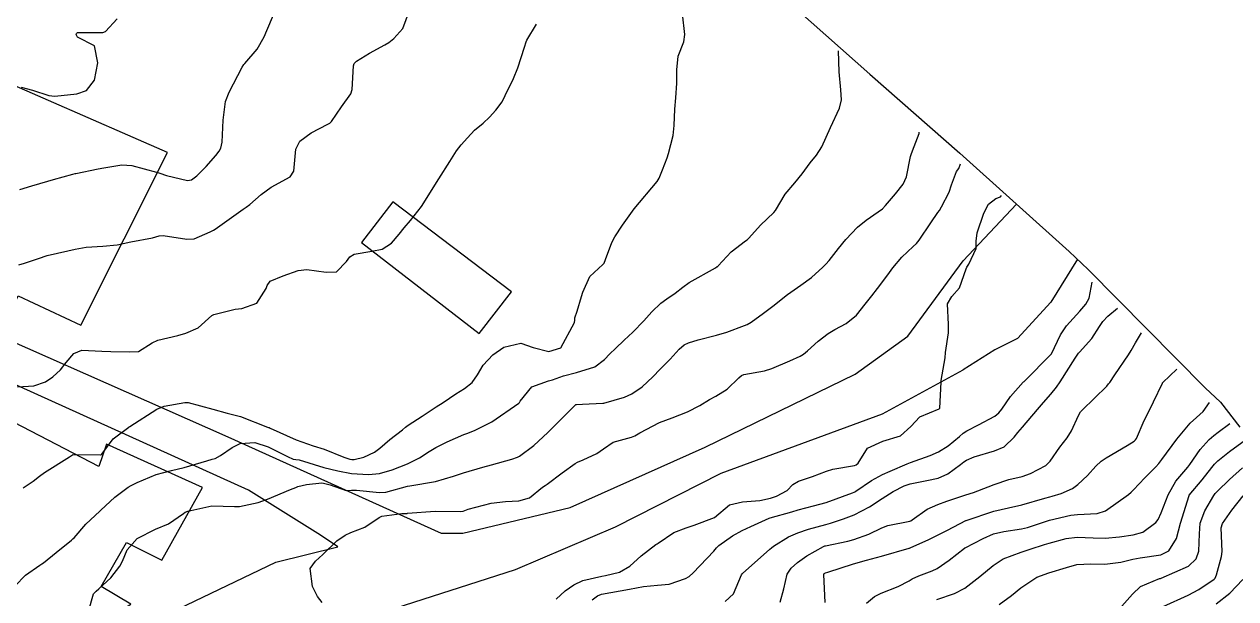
# Model space of a CAD drawing. Header units: metres. Extents: x 307586 to 320046, y 7427249 to 7434250.
# Drawn here: x 318977.7 to 319064.4, y 7430035.9 to 7430077 of the extents above; entities that cross this region are included whole.
import ezdxf

# ---------------------------------------------------------------- set-up
doc = ezdxf.new("R2010")
doc.units = ezdxf.units.M
doc.header["$MEASUREMENT"] = 0
for name, color, linetype in [('Area', 45, 'Continuous'), ('Curvas de Nivel 1m', 11, 'Continuous'), ('Curvas de Nivel 5m', 15, 'Continuous'), ('Edificações', 30, 'Continuous'), ('Vias Secundárias', 230, 'Continuous')]:
    doc.layers.add(name, color=color, linetype=linetype)

msp = doc.modelspace()

# ---------------------------------------------------------------- linework, layer by layer
at = {"layer": 'Area'}
msp.add_polyline3d([(319030.849, 7430079.944, 772.347), (319038.197, 7430073.401, 773.016), (319044.652, 7430067.747, 774.516), (319052.481, 7430060.714, 776.466), (319053.844, 7430059.425, 776.447), (319062.223, 7430050.956, 780.897), (319063.313, 7430049.926, 781.017), (319064.706, 7430048.134, 782.448)], dxfattribs=at)
at = {"layer": 'Curvas de Nivel 1m', "flags": 128}
for points, elevation in [([(318977.342, 7430065.152), (318978.201, 7430065.415), (318979.348, 7430065.75), (318979.741, 7430065.864), (318981.141, 7430066.242), (318981.307, 7430066.287), (318981.354, 7430066.299), (318982.945, 7430066.63), (318983.36, 7430066.709), (318984.649, 7430066.911), (318985.363, 7430066.873), (318987.134, 7430066.386), (318987.355, 7430066.314), (318987.846, 7430066.155), (318989.349, 7430065.792), (318989.634, 7430065.854), (318990.019, 7430066.133), (318990.689, 7430066.8), (318991.375, 7430067.575), (318991.611, 7430067.885), (318991.728, 7430068.115), (318991.82, 7430068.547), (318991.909, 7430070.112), (318992.073, 7430071.461), (318992.32, 7430072.107), (318993.266, 7430073.907), (318993.379, 7430074.091), (318993.454, 7430074.182), (318994.341, 7430075.204), (318994.837, 7430076.076), (318995.018, 7430076.537), (318995.497, 7430077.649)], 769), ([(318977.426, 7430072.469), (318978.252, 7430072.272), (318979.419, 7430071.884), (318979.85, 7430071.824), (318981.421, 7430072.005), (318982.11, 7430072.23), (318982.677, 7430072.979), (318982.921, 7430074.218), (318982.676, 7430075.433), (318981.471, 7430076.046), (318981.38, 7430076.241), (318981.389, 7430076.326), (318981.475, 7430076.378), (318983.29, 7430076.398), (318983.477, 7430076.466), (318984.316, 7430077.376)], 768), ([(318977.569, 7430043.791), (318978.288, 7430044.268), (318978.736, 7430044.624), (318979.099, 7430044.886), (318980.886, 7430046.009), (318981.112, 7430046.158), (318981.168, 7430046.173), (318983.112, 7430046.149), (318983.159, 7430046.163), (318983.206, 7430046.209), (318984.015, 7430047.316), (318985.142, 7430048.135), (318985.176, 7430048.156), (318985.223, 7430048.189), (318987.156, 7430049.427), (318987.671, 7430049.641), (318989.161, 7430049.914), (318989.404, 7430049.894), (318991.156, 7430049.419), (318992.197, 7430049.148), (318993.151, 7430048.896), (318995.071, 7430048.143), (318995.143, 7430048.121), (318995.182, 7430048.108), (318995.253, 7430048.068), (318997.131, 7430047.227), (318998.347, 7430046.805), (318999.121, 7430046.576), (319000.548, 7430045.998), (319000.976, 7430045.856), (319001.111, 7430045.831), (319001.27, 7430045.83), (319001.976, 7430045.981), (319002.744, 7430046.348), (319003.123, 7430046.644), (319003.829, 7430047.267), (319004.738, 7430047.954), (319004.964, 7430048.132), (319005.146, 7430048.277), (319006.143, 7430048.925), (319007.16, 7430049.591), (319007.649, 7430049.915), (319008.557, 7430050.522), (319009.178, 7430050.901), (319009.735, 7430051.344), (319010.119, 7430051.891), (319010.514, 7430052.572), (319011.207, 7430053.328), (319012.007, 7430053.868), (319013.216, 7430054.154), (319014.109, 7430053.841), (319015.21, 7430053.562), (319016.084, 7430053.817), (319017.056, 7430055.627), (319017.074, 7430055.802), (319017.084, 7430055.954), (319017.242, 7430056.431), (319017.562, 7430057.493), (319017.653, 7430057.796), (319018.151, 7430058.914), (319019.087, 7430059.782), (319019.191, 7430059.874), (319019.288, 7430060.136), (319019.724, 7430061.358), (319019.941, 7430061.774), (319020.489, 7430062.6), (319021.333, 7430063.76), (319022.975, 7430065.736), (319023.12, 7430065.97), (319023.365, 7430066.56), (319023.692, 7430067.413), (319023.796, 7430067.726), (319024.114, 7430069.005), (319024.185, 7430069.722), (319024.238, 7430070.905), (319024.323, 7430071.721), (319024.392, 7430072.772), (319024.387, 7430073.721), (319024.489, 7430074.694), (319024.897, 7430075.716), (319024.963, 7430076.24), (319024.796, 7430077.717)], 772), ([(318977.17, 7430051.024), (318978.349, 7430051.09), (318979.174, 7430051.382), (318979.698, 7430051.735), (318980.243, 7430052.249), (318980.666, 7430052.77), (318981.2, 7430053.401), (318981.782, 7430053.654), (318983.204, 7430053.587), (318983.848, 7430053.559), (318985.203, 7430053.537), (318985.825, 7430053.559), (318986.816, 7430054.166), (318987.215, 7430054.36), (318988.653, 7430054.711), (318989.22, 7430054.878), (318990.099, 7430055.256), (318991.079, 7430056.122), (318991.174, 7430056.18), (318991.234, 7430056.202), (318992.756, 7430056.581), (318993.241, 7430056.643), (318994.307, 7430057.019), (318994.977, 7430058.073), (318995.057, 7430058.28), (318995.268, 7430058.593), (318996.194, 7430058.978), (318997.276, 7430059.343), (318997.885, 7430059.426), (318999.275, 7430059.246), (319000.019, 7430059.27), (319000.741, 7430060.005), (319000.965, 7430060.326), (319001.291, 7430060.531), (319002.542, 7430060.733), (319003.297, 7430060.882), (319003.951, 7430061.316), (319004.498, 7430061.958), (319004.866, 7430062.406), (319005.323, 7430062.922), (319006.103, 7430063.938), (319007.353, 7430065.92), (319008.12, 7430067.164), (319008.603, 7430067.908), (319008.953, 7430068.339), (319009.393, 7430068.86), (319009.897, 7430069.396), (319010.507, 7430069.889), (319010.972, 7430070.322), (319011.417, 7430070.822), (319011.87, 7430071.429), (319012.101, 7430071.87), (319012.681, 7430073.097), (319013.003, 7430073.857), (319013.468, 7430075.341), (319013.591, 7430075.73), (319013.656, 7430075.848), (319014.343, 7430076.988)], 771), ([(318977, 7430036.772), (318977.743, 7430037.542), (318978.777, 7430038.262), (318978.925, 7430038.36), (318979.025, 7430038.432), (318979.944, 7430039.159), (318981.041, 7430040.048), (318981.134, 7430040.137), (318981.218, 7430040.228), (318982.076, 7430041.196), (318983.062, 7430042.132), (318983.103, 7430042.169), (318983.142, 7430042.209), (318984.148, 7430043.129), (318985.088, 7430043.849), (318985.303, 7430043.973), (318985.732, 7430044.18), (318987.099, 7430044.746), (318988.209, 7430045.042), (318989.104, 7430045.241), (318990.734, 7430045.74), (318991.11, 7430045.837), (318991.329, 7430045.889), (318991.713, 7430046.104), (318992.533, 7430046.688), (318993.126, 7430046.961), (318994.169, 7430047.038), (318995.123, 7430046.723), (318996.508, 7430046.049), (318996.906, 7430045.839), (318997.111, 7430045.826), (318997.348, 7430045.8), (318999.105, 7430045.264), (319000.1, 7430045.002), (319001.101, 7430044.834), (319002.318, 7430044.761), (319003.102, 7430044.834), (319003.991, 7430045.074), (319005.109, 7430045.522), (319005.948, 7430045.937), (319006.66, 7430046.387), (319007.124, 7430046.68), (319007.948, 7430047.094), (319009.139, 7430047.614), (319009.345, 7430047.692), (319009.907, 7430047.889), (319011.149, 7430048.51), (319013.068, 7430049.851), (319013.113, 7430049.901), (319013.165, 7430049.999), (319014.005, 7430051.018), (319015.187, 7430051.455), (319015.479, 7430051.535), (319016.264, 7430051.814), (319017.195, 7430052.056), (319018.521, 7430052.466), (319019.205, 7430052.973), (319019.597, 7430053.388), (319020, 7430053.772), (319020.615, 7430054.37), (319021.225, 7430054.933), (319022.026, 7430055.748), (319022.596, 7430056.387), (319023.252, 7430057.015), (319023.663, 7430057.32), (319024.259, 7430057.72), (319024.818, 7430058.164), (319025.271, 7430058.506), (319027.151, 7430059.552), (319027.282, 7430059.632), (319027.312, 7430059.65), (319027.344, 7430059.679), (319028.272, 7430060.697), (319029.31, 7430061.466), (319029.423, 7430061.547), (319029.537, 7430061.658), (319030.382, 7430062.59), (319031.331, 7430063.497), (319031.444, 7430063.638), (319032.156, 7430064.822), (319032.836, 7430065.618), (319033.37, 7430066.28), (319033.932, 7430067.05), (319034.39, 7430067.6), (319034.781, 7430068.204), (319035.403, 7430069.59), (319036.039, 7430070.965), (319036.185, 7430071.579), (319036.138, 7430072.277), (319036.018, 7430073.582), (319035.973, 7430075.08)], 773), ([(318982.25, 7430034.947), (318982.608, 7430036.214), (318982.796, 7430036.412), (318982.998, 7430036.557), (318983.863, 7430037.349), (318984.506, 7430038.195), (318984.68, 7430038.54), (318985.035, 7430039.369), (318985.735, 7430040.18), (318987.05, 7430040.827), (318987.983, 7430041.221), (318989.07, 7430041.967), (318989.166, 7430042.044), (318989.373, 7430042.136), (318991.077, 7430042.502), (318992.705, 7430042.465), (318993.077, 7430042.467), (318994.4, 7430042.756), (318995.082, 7430042.992), (318996.726, 7430043.682), (318997.091, 7430043.826), (318997.247, 7430043.883), (318997.865, 7430044.032), (318998.973, 7430044.143), (318999.094, 7430044.123), (318999.177, 7430044.102), (318999.571, 7430044.013), (319000.708, 7430043.614), (319001.089, 7430043.623), (319001.441, 7430043.635), (319003.088, 7430043.474), (319003.556, 7430043.497), (319005.093, 7430043.913), (319005.258, 7430043.948), (319007.096, 7430044.244), (319008.385, 7430044.623), (319009.103, 7430044.877), (319010.504, 7430045.276), (319011.109, 7430045.439), (319012.568, 7430045.855), (319012.97, 7430045.996), (319013.116, 7430046.069), (319014.137, 7430046.831), (319015.142, 7430047.746), (319015.184, 7430047.788), (319015.222, 7430047.829), (319017.163, 7430049.759), (319017.193, 7430049.769), (319017.635, 7430049.795), (319019.091, 7430049.853), (319019.164, 7430049.863), (319020.65, 7430050.286), (319021.174, 7430050.519), (319021.907, 7430051.024), (319022.665, 7430051.738), (319023.199, 7430052.294), (319023.918, 7430053.011), (319024.546, 7430053.717), (319024.906, 7430054.024), (319025.218, 7430054.175), (319025.917, 7430054.393), (319027.229, 7430054.728), (319027.963, 7430054.941), (319029.239, 7430055.409), (319029.415, 7430055.484), (319029.707, 7430055.655), (319030.587, 7430056.309), (319031.255, 7430056.81), (319032.318, 7430057.624), (319033.27, 7430058.308), (319034.021, 7430058.857), (319034.846, 7430059.594), (319035.062, 7430059.816), (319035.29, 7430060.08), (319035.961, 7430060.922), (319036.486, 7430061.572), (319037.322, 7430062.445), (319037.936, 7430062.945), (319038.806, 7430063.545), (319039.108, 7430063.771), (319039.34, 7430064.012), (319040.052, 7430064.833), (319040.599, 7430065.528), (319040.842, 7430066.052), (319041.124, 7430067.523), (319041.183, 7430067.724), (319041.39, 7430068.237), (319041.744, 7430069.17), (319041.753, 7430069.25)], 774), ([(319015.755, 7430035.819), (319016.393, 7430036.418), (319017.009, 7430036.861), (319017.646, 7430037.161), (319019.018, 7430037.469), (319019.285, 7430037.51), (319020.272, 7430037.761), (319021.027, 7430038.189), (319021.844, 7430038.933), (319022.888, 7430039.732), (319022.983, 7430039.792), (319023.045, 7430039.841), (319024.169, 7430040.606), (319025.061, 7430040.943), (319025.633, 7430041.133), (319027.073, 7430041.662), (319028.17, 7430042.581), (319029.084, 7430042.8), (319030.332, 7430042.887), (319031.087, 7430043.048), (319031.519, 7430043.195), (319032.285, 7430043.618), (319032.688, 7430044.026), (319033.103, 7430044.279), (319034.095, 7430044.613), (319035.114, 7430044.999), (319035.565, 7430045.135), (319037.121, 7430045.404), (319037.236, 7430045.444), (319037.366, 7430045.558), (319038.048, 7430046.636), (319039.139, 7430047.126), (319040.407, 7430047.521), (319041.15, 7430048.194), (319041.784, 7430048.876), (319043.163, 7430049.453), (319043.187, 7430049.466), (319043.215, 7430049.489), (319043.314, 7430051.366), (319043.325, 7430051.489), (319043.595, 7430053.1), (319043.638, 7430053.486), (319043.83, 7430054.888), (319043.836, 7430055.484), (319043.774, 7430056.969), (319044.071, 7430057.482), (319044.634, 7430058.112), (319045.118, 7430059.472), (319045.166, 7430059.589), (319045.288, 7430059.807), (319045.831, 7430060.936), (319045.832, 7430061.462), (319045.901, 7430062.044), (319046.382, 7430063.454), (319046.699, 7430064.093), (319047.239, 7430064.501), (319047.565, 7430064.629), (319047.633, 7430064.73)], 776), ([(319018.328, 7430035.787), (319018.709, 7430036.071), (319018.999, 7430036.174), (319020.335, 7430036.428), (319021.005, 7430036.553), (319022.007, 7430036.741), (319023.01, 7430036.838), (319023.83, 7430036.902), (319025.017, 7430037.316), (319025.266, 7430037.46), (319025.553, 7430037.702), (319027.039, 7430039.265), (319027.224, 7430039.495), (319027.406, 7430039.676), (319028.366, 7430040.354), (319029.059, 7430040.734), (319029.691, 7430041.023), (319030.999, 7430041.631), (319031.073, 7430041.656), (319032.612, 7430042.081), (319033.079, 7430042.222), (319034.177, 7430042.504), (319035.085, 7430042.749), (319036.979, 7430043.449), (319037.092, 7430043.494), (319037.135, 7430043.517), (319037.196, 7430043.559), (319038.328, 7430044.324), (319039.111, 7430044.744), (319039.656, 7430044.991), (319040.881, 7430045.514), (319041.124, 7430045.607), (319042.521, 7430046.104), (319043.132, 7430046.367), (319043.815, 7430046.804), (319044.628, 7430047.475), (319044.902, 7430047.715), (319045.147, 7430047.869), (319046.001, 7430048.307), (319047.158, 7430048.938), (319047.436, 7430049.162), (319047.652, 7430049.435), (319048.283, 7430050.323), (319049.192, 7430051.358), (319049.221, 7430051.391), (319049.249, 7430051.419), (319051.213, 7430053.4), (319051.867, 7430054.757), (319052.299, 7430055.384), (319053.254, 7430056.445), (319053.684, 7430056.94), (319053.92, 7430057.363), (319054.123, 7430058.52)], 777), ([(319027.855, 7430035.671), (319028.452, 7430036.215), (319029.022, 7430037.575), (319029.088, 7430037.659), (319031.041, 7430039.405), (319031.16, 7430039.511), (319031.312, 7430039.627), (319032.39, 7430040.28), (319033.057, 7430040.577), (319033.825, 7430040.839), (319035.067, 7430041.174), (319035.392, 7430041.261), (319036.328, 7430041.571), (319037.076, 7430041.858), (319038.195, 7430042.435), (319039.088, 7430043.027), (319039.869, 7430043.528), (319040.673, 7430043.942), (319041.102, 7430044.082), (319042.291, 7430044.313), (319043.108, 7430044.498), (319043.806, 7430044.79), (319044.7, 7430045.474), (319044.933, 7430045.664), (319045.126, 7430045.782), (319045.674, 7430046.007), (319047.133, 7430046.438), (319047.827, 7430046.742), (319048.536, 7430047.426), (319048.814, 7430047.756), (319049.15, 7430048.138), (319050.207, 7430049.404), (319050.653, 7430049.915), (319051.18, 7430050.509), (319051.582, 7430050.991), (319051.849, 7430051.383), (319052.913, 7430053.076), (319053.108, 7430053.372), (319053.15, 7430053.435), (319053.215, 7430053.515), (319054.105, 7430054.486), (319054.661, 7430055.356), (319054.899, 7430055.701), (319055.25, 7430056.074), (319055.943, 7430056.66)], 778), ([(319031.782, 7430035.622), (319032.053, 7430036.579), (319032.28, 7430037.617), (319032.584, 7430038.057), (319033.031, 7430038.45), (319033.699, 7430038.941), (319034.887, 7430039.592), (319034.997, 7430039.637), (319035.044, 7430039.651), (319036.627, 7430039.988), (319037.051, 7430040.099), (319038.126, 7430040.48), (319039.064, 7430040.939), (319039.496, 7430041.104), (319041.072, 7430041.42), (319041.138, 7430041.443), (319041.25, 7430041.508), (319042.317, 7430042.261), (319043.084, 7430042.613), (319043.717, 7430042.853), (319045.091, 7430043.289), (319045.642, 7430043.462), (319046.684, 7430043.862), (319047.102, 7430044.032), (319048.151, 7430044.385), (319049.111, 7430044.619), (319049.711, 7430044.814), (319050.804, 7430045.395), (319051.126, 7430045.699), (319051.823, 7430046.697), (319052.342, 7430047.378), (319052.654, 7430047.869), (319053.159, 7430048.975), (319053.298, 7430049.232), (319053.412, 7430049.368), (319054.308, 7430050.227), (319055.189, 7430051.082), (319055.309, 7430051.23), (319055.388, 7430051.347), (319055.744, 7430051.887), (319056.726, 7430053.327), (319056.914, 7430053.628), (319057.226, 7430054.171), (319057.653, 7430054.9)], 779), ([(319037.976, 7430035.55), (319038.539, 7430036.013), (319039.01, 7430036.266), (319040.233, 7430036.74), (319041.019, 7430037.145), (319041.245, 7430037.284), (319041.728, 7430037.503), (319042.672, 7430037.848), (319043.028, 7430038.03), (319043.897, 7430038.619), (319044.979, 7430039.471), (319045.018, 7430039.496), (319045.044, 7430039.51), (319046.324, 7430040.181), (319047.059, 7430040.495), (319047.816, 7430040.678), (319049.065, 7430040.862), (319049.51, 7430040.969), (319050.792, 7430041.394), (319051.074, 7430041.474), (319052.611, 7430041.841), (319053.078, 7430041.897), (319054.477, 7430041.958), (319055.081, 7430042.145), (319056.744, 7430043.325), (319056.933, 7430043.485), (319057.098, 7430043.654), (319057.909, 7430044.514), (319058.685, 7430045.304), (319058.9, 7430045.527), (319059.128, 7430045.831), (319060.191, 7430047.284), (319061.154, 7430048.422), (319061.595, 7430048.829), (319062.075, 7430049.261), (319062.523, 7430049.91)], 781), ([(319043.006, 7430035.802), (319044.266, 7430036.222), (319045.014, 7430036.626), (319046.094, 7430037.454), (319047.031, 7430038.246), (319047.754, 7430038.714), (319049.041, 7430039.201), (319049.691, 7430039.41), (319050.706, 7430039.738), (319051.05, 7430039.837), (319052.271, 7430040.162), (319053.056, 7430040.258), (319054.206, 7430040.208), (319055.055, 7430040.187), (319056.092, 7430040.3), (319057.06, 7430040.436), (319057.748, 7430040.628), (319058.68, 7430041.304), (319058.856, 7430041.522), (319059.08, 7430042.009), (319059.562, 7430043.293), (319060.112, 7430044.281), (319060.97, 7430045.272), (319061.125, 7430045.475), (319061.855, 7430046.544), (319062.514, 7430047.256), (319062.848, 7430047.551), (319063.148, 7430047.781), (319063.993, 7430048.4)], 782), ([(319047.468, 7430035.435), (319048.357, 7430036.079), (319049.015, 7430036.645), (319050.159, 7430037.403), (319051.026, 7430037.712), (319052.302, 7430038.106), (319053.032, 7430038.304), (319054.026, 7430038.367), (319055.033, 7430038.34), (319056.189, 7430038.487), (319057.037, 7430038.693), (319057.569, 7430038.783), (319059.04, 7430039.002), (319059.618, 7430039.291), (319060.171, 7430040.168), (319060.464, 7430041.279), (319061.066, 7430043.244), (319061.078, 7430043.27), (319062.004, 7430044.367), (319062.706, 7430045.254), (319062.892, 7430045.485), (319063.128, 7430045.724), (319063.97, 7430046.406), (319065.118, 7430047.23)], 783), ([(319056.264, 7430035.331), (319057.012, 7430036.19), (319057.596, 7430036.735), (319058.956, 7430037.301), (319059.008, 7430037.316), (319059.023, 7430037.316), (319059.06, 7430037.336), (319061.032, 7430038.185), (319061.583, 7430038.719), (319061.758, 7430039.263), (319061.808, 7430040.516), (319061.876, 7430041.262), (319062.192, 7430042.149), (319062.845, 7430043.252), (319062.95, 7430043.396), (319063.098, 7430043.557), (319063.958, 7430044.394), (319064.892, 7430045.232)], 784), ([(319063.005, 7430035.489), (319063.991, 7430036.262), (319064.928, 7430037.231)], 786)]:
    msp.add_lwpolyline(points, dxfattribs=dict(at, elevation=elevation))
at = {"layer": 'Curvas de Nivel 5m', "flags": 128}
for points, elevation in [([(318977.278, 7430059.759), (318977.677, 7430059.878), (318978.819, 7430060.265), (318979.16, 7430060.385), (318979.284, 7430060.418), (318980.772, 7430060.761), (318981.289, 7430060.884), (318982.097, 7430061.034), (318983.292, 7430061.107), (318984.31, 7430061.183), (318985.295, 7430061.402), (318986.834, 7430061.695), (318987.308, 7430061.845), (318987.603, 7430061.862), (318989.305, 7430061.604), (318989.815, 7430061.625), (318990.967, 7430062.123), (318991.197, 7430062.238), (318991.315, 7430062.31), (318992.006, 7430062.796), (318993.329, 7430063.742), (318993.536, 7430063.883), (318993.798, 7430064.085), (318994.622, 7430064.795), (318995.345, 7430065.309), (318996.686, 7430066.05), (318996.95, 7430066.456), (318997.1, 7430068.044), (318997.389, 7430068.618), (318998.211, 7430069.216), (318999.401, 7430069.818), (318999.529, 7430069.892), (318999.646, 7430070.018), (319000.364, 7430071.065), (319001.037, 7430072.004), (319001.14, 7430072.298), (319001.239, 7430074.002), (319001.292, 7430074.164), (319001.456, 7430074.342), (319002.389, 7430074.912), (319003.468, 7430075.502), (319003.754, 7430075.683), (319004.116, 7430075.964), (319004.769, 7430076.672), (319005.242, 7430077.953)], 770), ([(318998.989, 7430035.601), (318998.644, 7430036.023), (318998.307, 7430036.723), (318998.126, 7430038.029), (318998.508, 7430038.546), (318999.033, 7430039.016), (319000.038, 7430040.005), (319000.634, 7430040.412), (319001.052, 7430040.597), (319002.045, 7430040.993), (319003.069, 7430041.685), (319003.259, 7430041.78), (319004.684, 7430041.954), (319005.056, 7430041.967), (319005.073, 7430041.966), (319005.096, 7430041.972), (319007.075, 7430042.127), (319008.873, 7430042.104), (319009.075, 7430042.122), (319009.442, 7430042.26), (319011.081, 7430042.71), (319012.127, 7430042.815), (319013.083, 7430042.859), (319013.847, 7430043.081), (319014.761, 7430043.833), (319014.954, 7430043.971), (319015.095, 7430044.066), (319016.165, 7430044.876), (319017.11, 7430045.537), (319017.279, 7430045.63), (319017.69, 7430045.794), (319018.661, 7430046.244), (319019.125, 7430046.593), (319019.835, 7430047.067), (319021.138, 7430047.423), (319021.376, 7430047.511), (319021.732, 7430047.744), (319023.15, 7430048.473), (319024.057, 7430048.818), (319025.158, 7430049.242), (319026.038, 7430049.697), (319026.735, 7430050.121), (319027.173, 7430050.357), (319027.986, 7430050.867), (319028.827, 7430051.664), (319029.019, 7430051.837), (319029.195, 7430051.908), (319030.664, 7430052.179), (319031.2, 7430052.338), (319032.484, 7430052.899), (319033.209, 7430053.219), (319033.458, 7430053.36), (319033.738, 7430053.605), (319034.515, 7430054.306), (319035.232, 7430054.837), (319035.699, 7430055.12), (319036.502, 7430055.571), (319037.249, 7430056.164), (319037.877, 7430056.934), (319038.349, 7430057.549), (319038.748, 7430058.065), (319039.275, 7430058.752), (319039.614, 7430059.202), (319039.853, 7430059.534), (319040.508, 7430060.315), (319041.306, 7430061.071), (319041.543, 7430061.283), (319041.743, 7430061.514), (319042.583, 7430062.759), (319043.087, 7430063.494), (319043.186, 7430063.642), (319043.339, 7430063.903), (319043.881, 7430064.959), (319044.054, 7430065.483), (319044.42, 7430066.432), (319044.588, 7430066.666), (319044.693, 7430066.99)], 775), ([(319035.003, 7430035.59), (319034.903, 7430037.591), (319034.95, 7430037.664), (319035.024, 7430037.702), (319035.201, 7430037.763), (319037.031, 7430038.363), (319037.961, 7430038.624), (319039.037, 7430038.909), (319041.015, 7430039.483), (319041.043, 7430039.487), (319041.096, 7430039.509), (319042.439, 7430040.11), (319043.057, 7430040.403), (319043.773, 7430040.772), (319045.073, 7430041.453), (319045.11, 7430041.469), (319047.08, 7430042.117), (319048.148, 7430042.364), (319049.084, 7430042.573), (319050.742, 7430043.048), (319051.091, 7430043.149), (319051.277, 7430043.202), (319051.905, 7430043.382), (319052.718, 7430043.754), (319053.103, 7430044.036), (319053.795, 7430044.681), (319054.401, 7430045.357), (319054.77, 7430045.71), (319055.129, 7430045.944), (319056.64, 7430046.829), (319057.141, 7430047.136), (319057.24, 7430047.221), (319057.301, 7430047.318), (319057.861, 7430048.608), (319058.211, 7430049.31), (319058.522, 7430049.957), (319059.157, 7430051.3), (319059.171, 7430051.323), (319059.193, 7430051.343), (319060.193, 7430052.3)], 780), ([(319059.203, 7430035.297), (319061.011, 7430036.117), (319061.762, 7430036.516), (319062.874, 7430037.251), (319062.944, 7430037.331), (319063.026, 7430037.581), (319063.4, 7430038.886), (319063.443, 7430039.246), (319063.371, 7430040.944), (319063.452, 7430041.246), (319064.122, 7430042.2), (319064.95, 7430043.231)], 785)]:
    msp.add_lwpolyline(points, dxfattribs=dict(at, elevation=elevation))
at = {"layer": 'Edificações'}
for points in [[(318976.554, 7430072.765), (318970.124, 7430058.305), (318976.293, 7430055.529), (318977.209, 7430057.542), (318981.695, 7430055.438), (318987.92, 7430067.791)], [(319004.046, 7430064.265), (319001.798, 7430061.363), (319010.226, 7430054.835), (319012.538, 7430057.82)], [(318959.955, 7430041.853), (318969.348, 7430026.469), (318978.105, 7430032.225), (318977.883, 7430032.703), (318979.855, 7430033.965), (318980.802, 7430032.703), (318985.298, 7430035.463), (318983.168, 7430036.725), (318984.983, 7430039.879), (318987.507, 7430038.617), (318990.426, 7430043.821), (318983.553, 7430046.911), (318983.001, 7430045.334), (318974.481, 7430049.749), (318972.983, 7430047.305), (318972.194, 7430047.778), (318969.59, 7430043.205), (318968.644, 7430045.176), (318968.17, 7430044.782), (318965.252, 7430049.276), (318962.569, 7430047.384), (318964.384, 7430044.624)]]:
    msp.add_lwpolyline(points, close=True, dxfattribs=at)
at = {"layer": 'Vias Secundárias'}
for points in [[(318918.238, 7429994.359), (318945.247, 7430009.319), (318973.357, 7430025.658), (318984.288, 7430031.743), (318987.163, 7430034.154), (318988.696, 7430035.128), (318995.661, 7430038.47), (319000.119, 7430039.584), (318998.865, 7430040.42), (318993.711, 7430043.622), (318973.07, 7430052.968), (318968.018, 7430055.411), (318969.137, 7430057.649), (318992.228, 7430047.438), (319007.522, 7430040.562), (319009.061, 7430040.562), (319016.758, 7430042.38), (319026.415, 7430046.717), (319037.168, 7430051.943), (319040.938, 7430054.66), (319044.903, 7430060.046), (319048.704, 7430064.107)], [(318918.238, 7429994.359), (318945.247, 7430009.319), (318973.357, 7430025.658), (318984.288, 7430031.743), (318987.163, 7430034.154), (318988.696, 7430035.128), (318995.661, 7430038.47), (319000.119, 7430039.584), (318998.865, 7430040.42), (318993.711, 7430043.622), (318973.07, 7430052.968), (318968.018, 7430055.411), (318969.137, 7430057.649), (318992.228, 7430047.438), (319007.522, 7430040.562), (319009.061, 7430040.562), (319016.758, 7430042.38), (319026.415, 7430046.717), (319037.168, 7430051.943), (319040.938, 7430054.66), (319044.903, 7430060.046), (319048.704, 7430064.107)], [(318897.76, 7429976.445), (318900.07, 7429978.972), (318917.11, 7429988.45), (318945.308, 7430005.505), (318975.834, 7430023.383), (318987.409, 7430029.859), (318993.593, 7430031.782), (319012.832, 7430037.963), (319020.006, 7430040.994), (319027.564, 7430044.84), (319039.107, 7430049.098), (319044.903, 7430052.255)], [(318897.76, 7429976.445), (318900.07, 7429978.972), (318917.11, 7429988.45), (318945.308, 7430005.505), (318975.834, 7430023.383), (318987.409, 7430029.859), (318993.593, 7430031.782), (319012.832, 7430037.963), (319020.006, 7430040.994), (319027.564, 7430044.84), (319039.107, 7430049.098), (319044.903, 7430052.255)]]:
    msp.add_lwpolyline(points, dxfattribs=at)
at = {"layer": 'Vias Secundárias', "elevation": 776.458}
msp.add_lwpolyline([(319053.071, 7430060.157), (319051.168, 7430057.078), (319048.793, 7430054.481), (319047.159, 7430053.665), (319044.903, 7430052.255)], dxfattribs=at)
msp.add_lwpolyline([(319053.071, 7430060.157), (319051.168, 7430057.078), (319048.793, 7430054.481), (319047.159, 7430053.665), (319044.903, 7430052.255)], dxfattribs=at)

doc.saveas('drawing.dxf')
